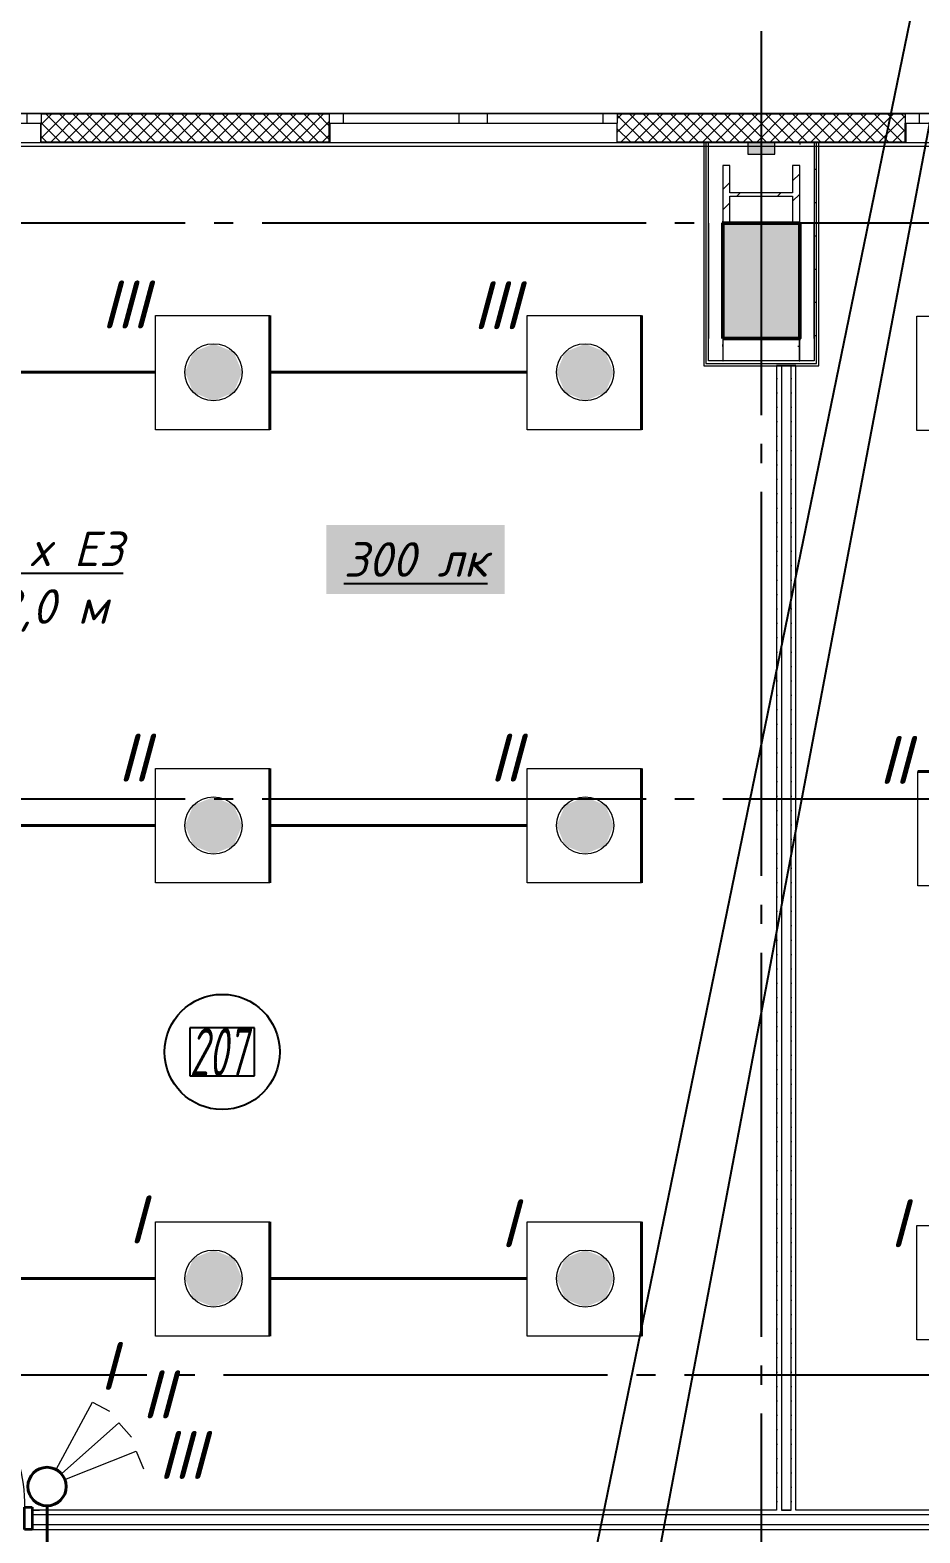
# Model space of a CAD drawing. Header units: millimetres. Extents: x 0 to 1286, y 0 to 420.
# Drawn here: x 420.1 to 466.5, y 301.4 to 379.6 of the extents above; entities that cross this region are included whole.
import ezdxf

# ---------------------------------------------------------------- set-up
doc = ezdxf.new("R2010")
doc.units = ezdxf.units.MM
doc.linetypes.add('ГОСТ 2.303 5', pattern=[24, 20, -1.5, 1, -1.5])
doc.linetypes.add('СПКБ-0000-000-АР#002$0$Achse', pattern=[2300, 0, -800, 1500, 0])
for name, color, linetype in [('Viewport1ForCustomObjects_0', 7, 'Continuous'), ('Viewport2ForCustomObjects_0', 7, 'Continuous'), ('Номер помещения', 7, 'Continuous'), ('СПКБ-0000-000-АР#002$0$Двери ArchiCAD', 7, 'Continuous'), ('СПКБ-0000-000-АР#002$0$Колонны новые', 7, 'Continuous'), ('СПКБ-0000-000-АР#002$0$Колонны существующие', 7, 'Continuous'), ('СПКБ-0000-000-АР#002$0$Окна ArchiCAD', 7, 'Continuous'), ('СПКБ-0000-000-АР#002$0$Перекрытие новые', 7, 'Continuous'), ('СПКБ-0000-000-АР#002$0$Стены', 7, 'Continuous'), ('СПКБ-0000-000-АР#002$0$Фахверк', 7, 'Continuous'), ('Строительные оси', 7, 'Continuous'), ('ЭО_АВАРИЙНОЕ ОСВЕЩЕНИЕ', 7, 'Continuous'), ('ЭО_РАБОЧЕЕ ОСВЕЩЕНИЕ', 7, 'Continuous')]:
    doc.layers.add(name, color=color, linetype=linetype)
for name, color, linetype, lineweight, true_color in [('СПКБ-0000-000-АР#002$0$Двери ArchiCAD_Ном._пера__161', 7, 'Continuous', 13, 0xe11606), ('СПКБ-0000-000-АР#002$0$Двери ArchiCAD_Ном._пера__23', 7, 'Continuous', 35, 0xff6600), ('СПКБ-0000-000-АР#002$0$Двери ArchiCAD_Ном._пера__3', 7, 'Continuous', 18, 0xff6600), ('СПКБ-0000-000-АР#002$0$Колонны новые_Ном._пера__108', 7, 'Continuous', 13, 0xfd8379), ('СПКБ-0000-000-АР#002$0$Колонны существующие_Ном._пера__102', 7, 'Continuous', 13, 0xcccccc), ('СПКБ-0000-000-АР#002$0$Окна ArchiCAD_Ном._пера__68', 7, 'Continuous', 20, 0xfd4435), ('СПКБ-0000-000-АР#002$0$Перекрытие новые_Ном._пера__161', 7, 'Continuous', 13, 0xe11606), ('СПКБ-0000-000-АР#002$0$Стены_Ном._пера__161', 7, 'Continuous', 13, 0xe11606), ('СПКБ-0000-000-АР#002$0$Стены_Ном._пера__68', 7, 'Continuous', 20, 0xfd4435), ('СПКБ-0000-000-АР#002$0$Фахверк_Ном._пера__102', 7, 'Continuous', 13, 0xcccccc)]:
    doc.layers.add(name, color=color, linetype=linetype, lineweight=lineweight, true_color=true_color)
for name, color, linetype, lineweight in [('СПКБ-0000-000-АР#002$0$Колонны новые_Ном._пера__20', 1, 'Continuous', 20), ('СПКБ-0000-000-АР#002$0$Колонны существующие_Ном._пера__141', 7, 'Continuous', 50), ('СПКБ-0000-000-АР#002$0$Окна ArchiCAD_Ном._пера__6', 5, 'Continuous', 9), ('СПКБ-0000-000-АР#002$0$Стены_Ном._пера__1', 7, 'Continuous', 13), ('СПКБ-0000-000-АР#002$0$Стены_Ном._пера__20', 1, 'Continuous', 20), ('СПКБ-0000-000-АР#002$0$Фахверк_Ном._пера__1', 7, 'Continuous', 13)]:
    doc.layers.add(name, color=color, linetype=linetype, lineweight=lineweight)
doc.styles.add('1.8', font='isocpeui.ttf', dxfattribs={"height": 1.8})
doc.styles.add('2.5', font='isocpeui.ttf')
doc.styles.add('CustomTextStyle14', font='isocpeui.ttf', dxfattribs={"width": 0.581008, "height": 2.5})
pattern_1 = [(45, (0, 0), (-35.35534, 35.35534), []), (135, (0, 0), (35.35534, 35.35534), [])]
pattern_2 = [(0, (0, 0), (0, 75), [0, -75])]
pattern_3 = [(0, (0, 0), (0, 173.2051), [0, -100]), (0, (50, 86.6), (0, 173.2051), [0, -100])]
pattern_4 = [(45, (0, 0), (-159.099, 159.099), []), (45, (-53.03, 53.03), (-159.099, 159.099), [])]

# ---------------------------------------------------------------- blocks, each defined once
blk = doc.blocks.new('*E728')
at = {"layer": 'Номер помещения', "color": 7, "linetype": 'Continuous', "true_color": 0xffffff}
for p, q in [((94.044, 206.943), (90.669, 206.943)), ((90.669, 206.943), (90.669, 204.443)), ((94.044, 204.443), (94.044, 206.943)), ((90.669, 204.443), (94.044, 204.443)), ((90.669, 204.443), (90.669, 204.443))]:
    blk.add_line(p, q, dxfattribs=at)
at = {"layer": 'Номер помещения', "color": 6, "linetype": 'Continuous'}
blk.add_circle((92.357, 205.693), 3, dxfattribs=at)
at = {"layer": 'Строительные оси', "color": 3, "linetype": 'ГОСТ 2.303 5', "lineweight": 25}
for p, q in [((120.431, 258.857), (120.431, -45.143)), ((186.431, 248.857), (-283.756, 248.857)), ((186.431, 218.857), (-283.756, 218.857)), ((280.431, 188.857), (-283.569, 188.857))]:
    blk.add_line(p, q, dxfattribs=at)
at = {"layer": 'ЭО_РАБОЧЕЕ ОСВЕЩЕНИЕ', "color": 7, "lineweight": 0}
for p, q in [((88.881, 238.099), (88.881, 244.049)), ((88.881, 244.049), (94.831, 244.049)), ((108.238, 238.099), (108.238, 244.049)), ((108.238, 244.049), (114.188, 244.049)), ((128.527, 238.059), (128.527, 244.009)), ((128.527, 244.009), (134.477, 244.009)), ((94.831, 238.099), (88.881, 238.099)), ((114.188, 238.099), (108.238, 238.099)), ((134.477, 238.059), (128.527, 238.059)), ((88.881, 214.498), (88.881, 220.448)), ((88.881, 220.448), (94.831, 220.448)), ((108.238, 214.498), (108.238, 220.448)), ((108.238, 220.448), (114.188, 220.448)), ((128.594, 214.345), (128.594, 220.295)), ((94.831, 214.498), (88.881, 214.498)), ((114.188, 214.498), (108.238, 214.498)), ((134.544, 214.345), (128.594, 214.345)), ((88.881, 190.897), (88.881, 196.847)), ((88.881, 196.847), (94.831, 196.847)), ((108.238, 190.897), (108.238, 196.847)), ((108.238, 196.847), (114.188, 196.847)), ((128.527, 190.697), (128.527, 196.647)), ((128.527, 196.647), (134.477, 196.647)), ((94.831, 190.897), (88.881, 190.897)), ((114.188, 190.897), (108.238, 190.897)), ((134.477, 190.697), (128.527, 190.697)), ((83.709, 183.939), (85.609, 187.459)), ((85.609, 187.459), (86.489, 186.984)), ((83.982, 183.723), (86.971, 186.381)), ((86.971, 186.381), (87.635, 185.634)), ((84.164, 183.428), (87.882, 184.903)), ((87.882, 184.903), (88.251, 183.973))]:
    blk.add_line(p, q, dxfattribs=at)
at = {"layer": 'ЭО_РАБОЧЕЕ ОСВЕЩЕНИЕ', "color": 5, "lineweight": 40}
for p, q in [((94.831, 244.049), (94.831, 238.099)), ((114.188, 244.049), (114.188, 238.099)), ((75.474, 241.091), (88.881, 241.091)), ((94.831, 241.091), (108.238, 241.091)), ((94.831, 220.448), (94.831, 214.498)), ((114.188, 220.448), (114.188, 214.498)), ((128.594, 220.295), (134.544, 220.295)), ((75.542, 217.49), (88.881, 217.49)), ((108.238, 217.49), (94.831, 217.49)), ((94.831, 196.847), (94.831, 190.897)), ((114.188, 196.847), (114.188, 190.897)), ((75.474, 193.889), (88.881, 193.889)), ((94.831, 193.889), (108.238, 193.889)), ((83.242, 180.101), (83.237, 182.059))]:
    blk.add_line(p, q, dxfattribs=at)
at = {"layer": 'ЭО_РАБОЧЕЕ ОСВЕЩЕНИЕ', "color": 7, "lineweight": 0}
for centre in [(91.906, 241.091), (111.263, 241.091), (91.906, 217.49), (111.263, 217.49), (91.906, 193.889), (111.263, 193.889)]:
    blk.add_circle(centre, 1.488, dxfattribs=at)
at = {"layer": 'ЭО_РАБОЧЕЕ ОСВЕЩЕНИЕ', "color": 5, "lineweight": 40}
blk.add_circle((83.234, 183.059), 1, dxfattribs=at)
at = {"layer": 'ЭО_РАБОЧЕЕ ОСВЕЩЕНИЕ', "color": 5, "lineweight": 0}
for points in [[(90.854, 242.143), (90.419, 241.091), (93.394, 241.091)], [(91.906, 242.578), (90.854, 242.143), (92.958, 242.143)], [(90.854, 242.143), (92.958, 242.143), (93.394, 241.091)], [(110.211, 242.143), (109.775, 241.091), (112.75, 241.091)], [(111.263, 242.578), (110.211, 242.143), (112.315, 242.143)], [(110.211, 242.143), (112.315, 242.143), (112.75, 241.091)], [(90.419, 241.091), (90.854, 240.039), (92.958, 240.039)], [(90.419, 241.091), (93.394, 241.091), (92.958, 240.039)], [(109.775, 241.091), (110.211, 240.039), (112.315, 240.039)], [(109.775, 241.091), (112.75, 241.091), (112.315, 240.039)], [(90.854, 240.039), (92.958, 240.039), (91.906, 239.603)], [(110.211, 240.039), (112.315, 240.039), (111.263, 239.603)], [(90.854, 218.542), (90.419, 217.49), (93.394, 217.49)], [(91.906, 218.978), (90.854, 218.542), (92.958, 218.542)], [(90.854, 218.542), (92.958, 218.542), (93.394, 217.49)], [(110.211, 218.542), (109.775, 217.49), (112.75, 217.49)], [(111.263, 218.978), (110.211, 218.542), (112.315, 218.542)], [(110.211, 218.542), (112.315, 218.542), (112.75, 217.49)], [(90.419, 217.49), (90.854, 216.438), (92.958, 216.438)], [(90.419, 217.49), (93.394, 217.49), (92.958, 216.438)], [(109.775, 217.49), (110.211, 216.438), (112.315, 216.438)], [(109.775, 217.49), (112.75, 217.49), (112.315, 216.438)], [(90.854, 216.438), (92.958, 216.438), (91.906, 216.003)], [(110.211, 216.438), (112.315, 216.438), (111.263, 216.003)], [(90.854, 194.941), (90.419, 193.889), (93.394, 193.889)], [(91.906, 195.377), (90.854, 194.941), (92.958, 194.941)], [(90.854, 194.941), (92.958, 194.941), (93.394, 193.889)], [(110.211, 194.941), (109.775, 193.889), (112.75, 193.889)], [(111.263, 195.377), (110.211, 194.941), (112.315, 194.941)], [(110.211, 194.941), (112.315, 194.941), (112.75, 193.889)], [(90.419, 193.889), (90.854, 192.837), (92.958, 192.837)], [(90.419, 193.889), (93.394, 193.889), (92.958, 192.837)], [(109.775, 193.889), (110.211, 192.837), (112.315, 192.837)], [(109.775, 193.889), (112.75, 193.889), (112.315, 192.837)], [(90.854, 192.837), (92.958, 192.837), (91.906, 192.402)], [(110.211, 192.837), (112.315, 192.837), (111.263, 192.402)]]:
    blk.add_solid(points, dxfattribs=at)
at = {"layer": 'Номер помещения', "linetype": 'Continuous', "style": 'CustomTextStyle14', "width": 0.581008}
blk.add_text('207', height=2.5, dxfattribs=at).set_placement((90.669, 204.443))
blk = doc.blocks.new('СПКБ-0000-000-АР#002$0$Перекрытие_1', base_point=(-24406.7, -2530.4))
at = {"layer": 'СПКБ-0000-000-АР#002$0$Перекрытие новые_Ном._пера__161', "color": 12, "linetype": 'Continuous', "lineweight": 13, "true_color": 0xe11606, "flags": 128}
blk.add_lwpolyline([(-17956.9, 25286.1), (17852.7, 25286.1)], dxfattribs=at)
blk = doc.blocks.new('СПКБ-0000-000-АР#002$0$Двустворчатое Окно 19')
at = {"layer": 'СПКБ-0000-000-АР#002$0$Окна ArchiCAD_Ном._пера__6', "color": 5, "linetype": 'Continuous', "lineweight": 9}
for p, q in [((-747, 100), (747, 100)), ((-750, 0), (-675, 0)), ((-675, 0), (-675, -50)), ((-675, 0), (-75, 0)), ((-75, -50), (-75, 0)), ((-75, 0), (0, 0)), ((0, 0), (75, 0)), ((75, 0), (75, -50)), ((75, 0), (675, 0)), ((675, -50), (675, 0)), ((675, 0), (750, 0)), ((-750, -50), (750, -50)), ((-675, -50), (-750, -50)), ((-75, -50), (-675, -50)), ((0, -50), (-75, -50)), ((75, -50), (0, -50)), ((675, -50), (75, -50)), ((750, -50), (675, -50))]:
    blk.add_line(p, q, dxfattribs=at)
at = {"layer": 'СПКБ-0000-000-АР#002$0$Окна ArchiCAD_Ном._пера__68', "color": 20, "linetype": 'Continuous', "lineweight": 20, "true_color": 0xfd4435}
for p, q in [((-750, -47), (-750, 0)), ((750, -47), (750, 0)), ((-750, -50), (-750, -47)), ((750, -50), (750, -47))]:
    blk.add_line(p, q, dxfattribs=at)
blk = doc.blocks.new('СПКБ-0000-000-АР#002$0$Стена_1', base_point=(17892.7, 25306.1))
at = {"layer": 'СПКБ-0000-000-АР#002$0$Стены_Ном._пера__68', "linetype": 'Continuous', "lineweight": 20, "true_color": 0xfd4435}
for points in [[(9793.1, 25456.1), (8293.1, 25456.1), (8293.1, 25453.1), (9793.1, 25453.1)], [(12793.1, 25456.1), (11293.1, 25456.1), (11293.1, 25453.1), (12793.1, 25453.1)], [(8290.1, 25306.1), (8293.1, 25306.1), (8293.1, 25309.1), (8293.1, 25406.1), (8290.1, 25406.1)], [(9793.1, 25306.1), (9796.1, 25306.1), (9796.1, 25406.1), (9793.1, 25406.1), (9793.1, 25309.1)], [(11290.1, 25306.1), (11293.1, 25306.1), (11293.1, 25309.1), (11293.1, 25406.1), (11290.1, 25406.1)], [(12793.1, 25306.1), (12796.1, 25306.1), (12796.1, 25406.1), (12793.1, 25406.1), (12793.1, 25309.1)], [(8293.1, 25309.1), (8293.1, 25306.1), (9793.1, 25306.1), (9793.1, 25309.1)], [(12793.1, 25309.1), (11293.1, 25309.1), (11293.1, 25306.1), (12793.1, 25306.1)]]:
    blk.add_hatch(color=20, dxfattribs=at).paths.add_polyline_path(points)
h = blk.add_hatch(dxfattribs=at)
h.set_pattern_fill('СЕТКА_5X5_ДИАГОНАЛЬНАЯ', color=20, style=0, pattern_type=2)
h.set_pattern_definition(pattern_1)
h.paths.add_polyline_path([(8293.1, 25309.1), (9793.1, 25309.1), (9793.1, 25406.1), (9793.1, 25453.1), (8293.1, 25453.1), (8293.1, 25406.1)])
h = blk.add_hatch(dxfattribs=at)
h.set_pattern_fill('СЕТКА_5X5_ДИАГОНАЛЬНАЯ', color=20, style=0, pattern_type=2)
h.set_pattern_definition(pattern_1)
h.paths.add_polyline_path([(11293.1, 25309.1), (12793.1, 25309.1), (12793.1, 25406.1), (12793.1, 25453.1), (11293.1, 25453.1), (11293.1, 25406.1)])
at = {"layer": 'СПКБ-0000-000-АР#002$0$Стены_Ном._пера__68', "color": 20, "linetype": 'Continuous', "lineweight": 20, "true_color": 0xfd4435}
for p, q in [((8293.1, 25456.1), (8293.1, 25453.1)), ((9793.1, 25453.1), (8293.1, 25453.1)), ((8293.1, 25453.1), (8293.1, 25406.1)), ((9793.1, 25456.1), (9793.1, 25453.1)), ((9793.1, 25453.1), (9793.1, 25406.1)), ((11293.1, 25456.1), (11293.1, 25453.1)), ((12793.1, 25453.1), (11293.1, 25453.1)), ((11293.1, 25453.1), (11293.1, 25406.1)), ((12793.1, 25456.1), (12793.1, 25453.1)), ((12793.1, 25453.1), (12793.1, 25406.1)), ((8290.1, 25406.1), (8290.1, 25306.1)), ((8293.1, 25406.1), (8290.1, 25406.1)), ((8293.1, 25309.1), (8293.1, 25406.1)), ((9793.1, 25406.1), (9796.1, 25406.1)), ((9793.1, 25309.1), (9793.1, 25406.1)), ((9796.1, 25406.1), (9796.1, 25306.1)), ((11290.1, 25406.1), (11290.1, 25306.1)), ((11293.1, 25406.1), (11290.1, 25406.1)), ((11293.1, 25309.1), (11293.1, 25406.1)), ((12793.1, 25406.1), (12796.1, 25406.1)), ((12793.1, 25309.1), (12793.1, 25406.1)), ((12796.1, 25406.1), (12796.1, 25306.1)), ((8293.1, 25306.1), (8290.1, 25306.1)), ((8293.1, 25309.1), (9793.1, 25309.1)), ((9793.1, 25306.1), (9796.1, 25306.1)), ((11293.1, 25306.1), (11290.1, 25306.1)), ((11293.1, 25309.1), (12793.1, 25309.1)), ((12793.1, 25306.1), (12796.1, 25306.1))]:
    blk.add_line(p, q, dxfattribs=at)
at = {"layer": 'СПКБ-0000-000-АР#002$0$Стены_Ном._пера__68', "color": 20, "linetype": 'Continuous', "lineweight": 20, "true_color": 0xfd4435, "flags": 128}
for points in [[(9793.1, 25456.1), (8293.1, 25456.1)], [(12793.1, 25456.1), (11293.1, 25456.1)], [(8293.1, 25306.1), (9793.1, 25306.1)], [(11293.1, 25306.1), (12793.1, 25306.1)]]:
    blk.add_lwpolyline(points, dxfattribs=at)
at = {"layer": 'СПКБ-0000-000-АР#002$0$Окна ArchiCAD', "color": 5, "linetype": 'Continuous', "lineweight": 9, "xscale": -1, "zscale": 1000, "rotation": 180}
for p in [(7543.1, 25406.1), (10543.1, 25406.1), (13543.1, 25406.1)]:
    blk.add_blockref('СПКБ-0000-000-АР#002$0$Двустворчатое Окно 19', p, dxfattribs=at)
blk = doc.blocks.new('СПКБ-0000-000-АР#002$0$Однопольная Дверь 19_5')
at = {"layer": 'СПКБ-0000-000-АР#002$0$Двери ArchiCAD_Ном._пера__161', "color": 12, "linetype": 'Continuous', "lineweight": 13, "true_color": 0xe11606}
for p, q in [((-500, -15), (-537, -15)), ((-500, -40), (-500, -15)), ((-500, -90), (-500, -40)), ((500, -40), (500, -15)), ((500, -15), (537, -15)), ((500, -90), (500, -40)), ((-500, -115), (-537, -115)), ((-500, -115), (-500, -90)), ((500, -115), (500, -90)), ((500, -115), (537, -115))]:
    blk.add_line(p, q, dxfattribs=at)
at = {"layer": 'СПКБ-0000-000-АР#002$0$Двери ArchiCAD_Ном._пера__23', "color": 30, "linetype": 'Continuous', "lineweight": 35, "true_color": 0xff6600}
for p, q in [((-460, 0), (-500, 0)), ((-500, 0), (-500, -115)), ((-460, -115), (-460, 0)), ((500, 0), (460, 0)), ((460, 0), (460, -115)), ((500, -115), (500, 0)), ((-500, -115), (-460, -115)), ((460, -115), (500, -115))]:
    blk.add_line(p, q, dxfattribs=at)
at = {"layer": 'СПКБ-0000-000-АР#002$0$Двери ArchiCAD_Ном._пера__3', "color": 30, "linetype": 'Continuous', "lineweight": 18, "true_color": 0xff6600}
blk.add_line((460, 0), (-336.7, 460), dxfattribs=at)
blk.add_arc((460, 0), 920, 150, 180, dxfattribs=at)
blk = doc.blocks.new('СПКБ-0000-000-АР#002$0$Стена_47', base_point=(-13768.7, 18082.9))
at = {"layer": 'СПКБ-0000-000-АР#002$0$Стены_Ном._пера__161', "linetype": 'Continuous', "lineweight": 13, "true_color": 0xe11606}
h = blk.add_hatch(dxfattribs=at)
h.set_pattern_fill('ГИПС', color=12, style=0, pattern_type=2)
h.set_pattern_definition(pattern_2)
h.paths.add_polyline_path([(15546, 18182.9), (8246.3, 18182.9), (8246.3, 18157.9), (15546, 18157.9)])
h = blk.add_hatch(dxfattribs=at)
h.set_pattern_fill('ГИПС', color=12, style=0, pattern_type=2)
h.set_pattern_definition(pattern_2)
h.paths.add_polyline_path([(8246.3, 18082.9), (15546, 18082.9), (15546, 18107.9), (8246.3, 18107.9)])
at = {"layer": 'СПКБ-0000-000-АР#002$0$Стены_Ном._пера__161', "color": 12, "linetype": 'Continuous', "lineweight": 13, "true_color": 0xe11606}
for p, q in [((8246.3, 18182.9), (8283.3, 18182.9)), ((8246.3, 18157.9), (8246.3, 18182.9)), ((15546, 18157.9), (8246.3, 18157.9)), ((8246.3, 18107.9), (8246.3, 18157.9)), ((8246.3, 18107.9), (15546, 18107.9)), ((8246.3, 18082.9), (8246.3, 18107.9)), ((8246.3, 18082.9), (8283.3, 18082.9))]:
    blk.add_line(p, q, dxfattribs=at)
at = {"layer": 'СПКБ-0000-000-АР#002$0$Стены_Ном._пера__161', "color": 12, "linetype": 'Continuous', "lineweight": 13, "true_color": 0xe11606, "flags": 128}
for points in [[(12123.1, 18182.9), (8246.3, 18182.9)], [(12198.1, 18182.9), (12148.1, 18182.9)], [(15546, 18182.9), (12223.1, 18182.9)], [(8246.3, 18082.9), (15546, 18082.9)]]:
    blk.add_lwpolyline(points, dxfattribs=at)
at = {"layer": 'СПКБ-0000-000-АР#002$0$Двери ArchiCAD', "color": 21, "linetype": 'Continuous', "lineweight": 18, "true_color": 0xff9955, "xscale": -1, "zscale": 1000}
blk.add_blockref('СПКБ-0000-000-АР#002$0$Однопольная Дверь 19_5', (7746.3, 18197.9), dxfattribs=at)
blk = doc.blocks.new('СПКБ-0000-000-АР#002$0$Стена_77', base_point=(12123.1, 18082.9))
at = {"layer": 'СПКБ-0000-000-АР#002$0$Стены_Ном._пера__161', "linetype": 'Continuous', "lineweight": 13, "true_color": 0xe11606}
h = blk.add_hatch(dxfattribs=at)
h.set_pattern_fill('ГИПС', color=12, style=0, pattern_type=2)
h.set_pattern_definition(pattern_2)
h.paths.add_polyline_path([(12123.1, 24144.5), (12123.1, 18182.9), (12148.1, 18182.9), (12148.1, 24144.5)])
h = blk.add_hatch(dxfattribs=at)
h.set_pattern_fill('ГИПС', color=12, style=0, pattern_type=2)
h.set_pattern_definition(pattern_2)
h.paths.add_polyline_path([(12223.1, 18182.9), (12223.1, 24144.5), (12198.1, 24144.5), (12198.1, 18182.9)])
at = {"layer": 'СПКБ-0000-000-АР#002$0$Стены_Ном._пера__161', "color": 12, "linetype": 'Continuous', "lineweight": 13, "true_color": 0xe11606}
for p, q in [((12148.1, 24144.5), (12148.1, 18182.9)), ((12198.1, 18182.9), (12198.1, 24144.5))]:
    blk.add_line(p, q, dxfattribs=at)
at = {"layer": 'СПКБ-0000-000-АР#002$0$Стены_Ном._пера__161', "color": 12, "linetype": 'Continuous', "lineweight": 13, "true_color": 0xe11606, "flags": 128}
for points in [[(12223.1, 24144.5), (12123.1, 24144.5)], [(12123.1, 24144.5), (12123.1, 18182.9)], [(12223.1, 18182.9), (12223.1, 24144.5)], [(12148.1, 18182.9), (12198.1, 18182.9)]]:
    blk.add_lwpolyline(points, dxfattribs=at)
blk = doc.blocks.new('СПКБ-0000-000-АР#002$0$Стена_114', base_point=(11843.1, 24243.5))
at = {"layer": 'СПКБ-0000-000-АР#002$0$Стены_Ном._пера__20', "linetype": 'Continuous', "lineweight": 20}
h = blk.add_hatch(dxfattribs=at)
h.set_pattern_fill('ШТУКАТУРКА', color=1, style=0, pattern_type=2)
h.set_pattern_definition(pattern_3)
h.paths.add_polyline_path([(11743.1, 24143.5), (12343.1, 24143.5), (12331.1, 24155.5), (11755.1, 24155.5)])
h = blk.add_hatch(dxfattribs=at)
h.set_pattern_fill('ШТУКАТУРКА', color=1, style=0, pattern_type=2)
h.set_pattern_definition(pattern_3)
h.paths.add_polyline_path([(12318.1, 24168.5), (11768.1, 24168.5), (11755.1, 24155.5), (12331.1, 24155.5)])
at = {"layer": 'СПКБ-0000-000-АР#002$0$Стены_Ном._пера__1', "color": 7, "linetype": 'СПКБ-0000-000-АР#002$0$Achse', "lineweight": 13, "flags": 128}
blk.add_lwpolyline([(12243.1, 24243.5), (11843.1, 24243.5)], dxfattribs=at)
at = {"layer": 'СПКБ-0000-000-АР#002$0$Стены_Ном._пера__20', "color": 1, "linetype": 'Continuous', "lineweight": 20, "flags": 128}
blk.add_lwpolyline([(11743.1, 24143.5), (12343.1, 24143.5)], dxfattribs=at)
at = {"layer": 'СПКБ-0000-000-АР#002$0$Стены_Ном._пера__68', "color": 20, "linetype": 'Continuous', "lineweight": 20, "true_color": 0xfd4435}
for p, q in [((11755.1, 24155.5), (12331.1, 24155.5)), ((12318.1, 24168.5), (11768.1, 24168.5))]:
    blk.add_line(p, q, dxfattribs=at)
blk = doc.blocks.new('СПКБ-0000-000-АР#002$0$Стена_115', base_point=(12243.1, 24243.5))
at = {"layer": 'СПКБ-0000-000-АР#002$0$Стены_Ном._пера__20', "linetype": 'Continuous', "lineweight": 20}
h = blk.add_hatch(dxfattribs=at)
h.set_pattern_fill('ШТУКАТУРКА', color=1, style=0, pattern_type=2)
h.set_pattern_definition(pattern_3)
h.paths.add_polyline_path([(12318.1, 25306.1), (12318.1, 24885.7), (12331.1, 24885.7), (12331.1, 25306.1)])
h = blk.add_hatch(dxfattribs=at)
h.set_pattern_fill('ШТУКАТУРКА', color=1, style=0, pattern_type=2)
h.set_pattern_definition(pattern_3)
h.paths.add_polyline_path([(12343.1, 24885.7), (12343.1, 25306.1), (12331.1, 25306.1), (12331.1, 24885.7)])
h = blk.add_hatch(dxfattribs=at)
h.set_pattern_fill('ШТУКАТУРКА', color=1, style=0, pattern_type=2)
h.set_pattern_definition(pattern_3)
h.paths.add_polyline_path([(12331.1, 24285.7), (12331.1, 24885.7), (12318.1, 24885.7), (12318.1, 24285.7)])
h = blk.add_hatch(dxfattribs=at)
h.set_pattern_fill('ШТУКАТУРКА', color=1, style=0, pattern_type=2)
h.set_pattern_definition(pattern_3)
h.paths.add_polyline_path([(12343.1, 24285.7), (12343.1, 24885.7), (12331.1, 24885.7), (12331.1, 24285.7)])
h = blk.add_hatch(dxfattribs=at)
h.set_pattern_fill('ШТУКАТУРКА', color=1, style=0, pattern_type=2)
h.set_pattern_definition(pattern_3)
h.paths.add_polyline_path([(12318.1, 24285.7), (12318.1, 24168.5), (12331.1, 24155.5), (12331.1, 24285.7)])
h = blk.add_hatch(dxfattribs=at)
h.set_pattern_fill('ШТУКАТУРКА', color=1, style=0, pattern_type=2)
h.set_pattern_definition(pattern_3)
h.paths.add_polyline_path([(12343.1, 24143.5), (12343.1, 24285.7), (12331.1, 24285.7), (12331.1, 24155.5)])
at = {"layer": 'СПКБ-0000-000-АР#002$0$Стены_Ном._пера__1', "color": 7, "linetype": 'Continuous', "lineweight": 13, "flags": 128}
blk.add_lwpolyline([(12243.1, 25306.1), (12318.1, 25306.1)], dxfattribs=at)
at = {"layer": 'СПКБ-0000-000-АР#002$0$Стены_Ном._пера__1', "color": 7, "linetype": 'СПКБ-0000-000-АР#002$0$Achse', "lineweight": 13, "flags": 128}
for points in [[(12243.1, 25306.1), (12243.1, 24885.7)], [(12243.1, 24285.7), (12243.1, 24243.5)]]:
    blk.add_lwpolyline(points, dxfattribs=at)
at = {"layer": 'СПКБ-0000-000-АР#002$0$Стены_Ном._пера__20', "color": 1, "linetype": 'Continuous', "lineweight": 20, "flags": 128}
for points in [[(12318.1, 25306.1), (12331.1, 25306.1)], [(12331.1, 25306.1), (12343.1, 25306.1)], [(12343.1, 24143.5), (12343.1, 25306.1)]]:
    blk.add_lwpolyline(points, dxfattribs=at)
at = {"layer": 'СПКБ-0000-000-АР#002$0$Стены_Ном._пера__68', "color": 20, "linetype": 'Continuous', "lineweight": 20, "true_color": 0xfd4435}
for p, q in [((12318.1, 25306.1), (12318.1, 24885.7)), ((12331.1, 24885.7), (12331.1, 25306.1)), ((12318.1, 24285.7), (12318.1, 24885.7)), ((12318.1, 24885.7), (12318.1, 24285.7)), ((12331.1, 24285.7), (12331.1, 24885.7)), ((12318.1, 24285.7), (12318.1, 24168.5)), ((12331.1, 24155.5), (12331.1, 24285.7))]:
    blk.add_line(p, q, dxfattribs=at)
blk = doc.blocks.new('СПКБ-0000-000-АР#002$0$Стена_116', base_point=(11843.1, 24243.5))
at = {"layer": 'СПКБ-0000-000-АР#002$0$Стены_Ном._пера__20', "linetype": 'Continuous', "lineweight": 20}
h = blk.add_hatch(dxfattribs=at)
h.set_pattern_fill('ШТУКАТУРКА', color=1, style=0, pattern_type=2)
h.set_pattern_definition(pattern_3)
h.paths.add_polyline_path([(11743.1, 25306.1), (11743.1, 24885.7), (11755.1, 24885.7), (11755.1, 25306.1)])
h = blk.add_hatch(dxfattribs=at)
h.set_pattern_fill('ШТУКАТУРКА', color=1, style=0, pattern_type=2)
h.set_pattern_definition(pattern_3)
h.paths.add_polyline_path([(11768.1, 24885.7), (11768.1, 25306.1), (11755.1, 25306.1), (11755.1, 24885.7)])
h = blk.add_hatch(dxfattribs=at)
h.set_pattern_fill('ШТУКАТУРКА', color=1, style=0, pattern_type=2)
h.set_pattern_definition(pattern_3)
h.paths.add_polyline_path([(11743.1, 24885.7), (11743.1, 24285.7), (11755.1, 24285.7), (11755.1, 24885.7)])
h = blk.add_hatch(dxfattribs=at)
h.set_pattern_fill('ШТУКАТУРКА', color=1, style=0, pattern_type=2)
h.set_pattern_definition(pattern_3)
h.paths.add_polyline_path([(11755.1, 24885.7), (11755.1, 24285.7), (11768.1, 24285.7), (11768.1, 24885.7)])
h = blk.add_hatch(dxfattribs=at)
h.set_pattern_fill('ШТУКАТУРКА', color=1, style=0, pattern_type=2)
h.set_pattern_definition(pattern_3)
h.paths.add_polyline_path([(11743.1, 24285.7), (11743.1, 24143.5), (11755.1, 24155.5), (11755.1, 24285.7)])
h = blk.add_hatch(dxfattribs=at)
h.set_pattern_fill('ШТУКАТУРКА', color=1, style=0, pattern_type=2)
h.set_pattern_definition(pattern_3)
h.paths.add_polyline_path([(11768.1, 24168.5), (11768.1, 24285.7), (11755.1, 24285.7), (11755.1, 24155.5)])
at = {"layer": 'СПКБ-0000-000-АР#002$0$Стены_Ном._пера__1', "color": 7, "linetype": 'Continuous', "lineweight": 13, "flags": 128}
blk.add_lwpolyline([(11843.1, 25306.1), (11768.1, 25306.1)], dxfattribs=at)
at = {"layer": 'СПКБ-0000-000-АР#002$0$Стены_Ном._пера__1', "color": 7, "linetype": 'СПКБ-0000-000-АР#002$0$Achse', "lineweight": 13, "flags": 128}
for points in [[(11843.1, 24885.7), (11843.1, 25306.1)], [(11843.1, 24243.5), (11843.1, 24285.7)]]:
    blk.add_lwpolyline(points, dxfattribs=at)
at = {"layer": 'СПКБ-0000-000-АР#002$0$Стены_Ном._пера__20', "color": 1, "linetype": 'Continuous', "lineweight": 20, "flags": 128}
for points in [[(11755.1, 25306.1), (11743.1, 25306.1)], [(11743.1, 25306.1), (11743.1, 24143.5)], [(11768.1, 25306.1), (11755.1, 25306.1)]]:
    blk.add_lwpolyline(points, dxfattribs=at)
at = {"layer": 'СПКБ-0000-000-АР#002$0$Стены_Ном._пера__68', "color": 20, "linetype": 'Continuous', "lineweight": 20, "true_color": 0xfd4435}
for p, q in [((11755.1, 25306.1), (11755.1, 24885.7)), ((11768.1, 24885.7), (11768.1, 25306.1)), ((11755.1, 24885.7), (11755.1, 24285.7)), ((11768.1, 24885.7), (11768.1, 24285.7)), ((11768.1, 24285.7), (11768.1, 24885.7)), ((11755.1, 24285.7), (11755.1, 24155.5)), ((11768.1, 24168.5), (11768.1, 24285.7))]:
    blk.add_line(p, q, dxfattribs=at)
blk = doc.blocks.new('СПКБ-0000-000-АР#002$0$Колонна_19', base_point=(12043.1, 24585.7))
at = {"layer": 'СПКБ-0000-000-АР#002$0$Колонны существующие_Ном._пера__102', "linetype": 'Continuous', "lineweight": 13, "true_color": 0xcccccc}
blk.add_hatch(color=254, dxfattribs=at).paths.add_polyline_path([(11843.1, 24285.7), (12243.1, 24285.7), (12243.1, 24885.7), (11843.1, 24885.7)])
at = {"layer": 'СПКБ-0000-000-АР#002$0$Колонны существующие_Ном._пера__141', "color": 7, "linetype": 'Continuous', "lineweight": 50, "flags": 128}
blk.add_lwpolyline([(11843.1, 24285.7), (12243.1, 24285.7), (12243.1, 24885.7), (11843.1, 24885.7)], close=True, dxfattribs=at)
blk = doc.blocks.new('СПКБ-0000-000-АР#002$0$Колонна_96', base_point=(12043.1, 25035.7))
at = {"layer": 'СПКБ-0000-000-АР#002$0$Колонны новые_Ном._пера__108', "linetype": 'Continuous', "lineweight": 13, "true_color": 0xfd8379}
h = blk.add_hatch(dxfattribs=at)
h.set_pattern_fill('СТАЛЬ', color=11, style=0, pattern_type=2)
h.set_pattern_definition(pattern_4)
h.paths.add_polyline_path([(12243.1, 25185.7), (12206.5, 25185.7), (12206.5, 25044.5), (11879.8, 25044.5), (11879.8, 25185.7), (11843.1, 25185.7), (11843.1, 24885.7), (11879.8, 24885.7), (11879.8, 25027), (12206.5, 25027), (12206.5, 24885.7), (12243.1, 24885.7)])
at = {"layer": 'СПКБ-0000-000-АР#002$0$Колонны новые_Ном._пера__20', "color": 1, "linetype": 'Continuous', "lineweight": 20}
for p, q in [((11879.8, 25185.7), (11843.1, 25185.7)), ((11843.1, 25185.7), (11843.1, 24885.7)), ((11879.8, 25044.5), (11879.8, 25185.7)), ((12243.1, 25185.7), (12206.5, 25185.7)), ((12206.5, 25185.7), (12206.5, 25044.5)), ((12243.1, 24885.7), (12243.1, 25185.7)), ((12206.5, 25044.5), (11879.8, 25044.5)), ((11879.8, 24885.7), (11879.8, 25027)), ((11879.8, 25027), (12206.5, 25027)), ((12206.5, 25027), (12206.5, 24885.7)), ((11843.1, 24885.7), (11879.8, 24885.7)), ((12206.5, 24885.7), (12243.1, 24885.7))]:
    blk.add_line(p, q, dxfattribs=at)
blk = doc.blocks.new('СПКБ-0000-000-АР#002$0$Колонна_97', base_point=(11843.1, 24228.2))
at = {"layer": 'СПКБ-0000-000-АР#002$0$Колонны новые_Ном._пера__108', "linetype": 'Continuous', "lineweight": 13, "true_color": 0xfd8379}
h = blk.add_hatch(dxfattribs=at)
h.set_pattern_fill('СТАЛЬ', color=11, style=0, pattern_type=2)
h.set_pattern_definition(pattern_4)
h.paths.add_polyline_path([(12243.1, 24169.4), (12243.1, 24282.4), (12243.1, 24284.4), (12241.1, 24284.4), (11845.1, 24284.4), (11843.1, 24284.4), (11843.1, 24282.4), (11843.1, 24169.4), (11845.1, 24169.4), (11845.1, 24282.4), (12241.1, 24282.4), (12241.1, 24169.4)])
at = {"layer": 'СПКБ-0000-000-АР#002$0$Колонны новые_Ном._пера__20', "color": 1, "linetype": 'Continuous', "lineweight": 20}
for p, q in [((11845.1, 24284.4), (11843.1, 24284.4)), ((11843.1, 24284.4), (11843.1, 24282.4)), ((11843.1, 24282.4), (11843.1, 24169.4)), ((12241.1, 24284.4), (11845.1, 24284.4)), ((11845.1, 24169.4), (11845.1, 24282.4)), ((11845.1, 24282.4), (12241.1, 24282.4)), ((12243.1, 24284.4), (12241.1, 24284.4)), ((12241.1, 24282.4), (12241.1, 24169.4)), ((12243.1, 24282.4), (12243.1, 24284.4)), ((12243.1, 24169.4), (12243.1, 24282.4)), ((11843.1, 24169.4), (11845.1, 24169.4)), ((12241.1, 24169.4), (12243.1, 24169.4))]:
    blk.add_line(p, q, dxfattribs=at)
blk = doc.blocks.new('СПКБ-0000-000-АР#002$0$Колонна_142', base_point=(12043.1, 25275.7))
at = {"layer": 'СПКБ-0000-000-АР#002$0$Фахверк_Ном._пера__102', "linetype": 'Continuous', "lineweight": 13, "true_color": 0xcccccc}
blk.add_hatch(color=254, dxfattribs=at).paths.add_polyline_path([(12113.1, 25305.7), (11973.1, 25305.7), (11973.1, 25245.7), (12113.1, 25245.7)])
at = {"layer": 'СПКБ-0000-000-АР#002$0$Фахверк_Ном._пера__1', "color": 7, "linetype": 'Continuous', "lineweight": 13, "flags": 128}
blk.add_lwpolyline([(12113.1, 25305.7), (11973.1, 25305.7), (11973.1, 25245.7), (12113.1, 25245.7)], close=True, dxfattribs=at)
blk = doc.blocks.new('*E727')
at = {"layer": 'СПКБ-0000-000-АР#002$0$Колонны новые', "color": 1, "lineweight": 20, "xscale": 0.01, "yscale": 0.01, "zscale": 0.01}
for name, p in [('СПКБ-0000-000-АР#002$0$Колонна_96', (396.75, 299.015)), ('СПКБ-0000-000-АР#002$0$Колонна_97', (394.75, 290.94))]:
    blk.add_blockref(name, p, dxfattribs=at)
at = {"layer": 'СПКБ-0000-000-АР#002$0$Колонны существующие', "color": 7, "lineweight": 50, "xscale": 0.01, "yscale": 0.01, "zscale": 0.01}
blk.add_blockref('СПКБ-0000-000-АР#002$0$Колонна_19', (396.75, 294.515), dxfattribs=at)
at = {"layer": 'СПКБ-0000-000-АР#002$0$Перекрытие новые', "color": 12, "linetype": 'Continuous', "lineweight": 13, "true_color": 0xe11606, "xscale": 0.01, "yscale": 0.01, "zscale": 0.01}
blk.add_blockref('СПКБ-0000-000-АР#002$0$Перекрытие_1', (32.251, 23.353), dxfattribs=at)
at = {"layer": 'СПКБ-0000-000-АР#002$0$Стены', "color": 20, "lineweight": 20, "true_color": 0xfd4435, "xscale": 0.01, "yscale": 0.01, "zscale": 0.01}
blk.add_blockref('СПКБ-0000-000-АР#002$0$Стена_1', (455.245, 301.719), dxfattribs=at)
at = {"layer": 'СПКБ-0000-000-АР#002$0$Стены', "color": 12, "lineweight": 50, "true_color": 0xdf0000, "xscale": 0.01, "yscale": 0.01, "zscale": 0.01}
for name, p in [('СПКБ-0000-000-АР#002$0$Стена_116', (394.75, 291.092)), ('СПКБ-0000-000-АР#002$0$Стена_115', (398.75, 291.092)), ('СПКБ-0000-000-АР#002$0$Стена_114', (394.75, 291.092))]:
    blk.add_blockref(name, p, dxfattribs=at)
at = {"layer": 'СПКБ-0000-000-АР#002$0$Стены', "color": 12, "lineweight": 13, "true_color": 0xe11606, "xscale": 0.01, "yscale": 0.01, "zscale": 0.01}
for name, p in [('СПКБ-0000-000-АР#002$0$Стена_77', (397.55, 229.486)), ('СПКБ-0000-000-АР#002$0$Стена_47', (138.631, 229.486))]:
    blk.add_blockref(name, p, dxfattribs=at)
at = {"layer": 'СПКБ-0000-000-АР#002$0$Фахверк', "color": 7, "lineweight": 13, "xscale": 0.01, "yscale": 0.01, "zscale": 0.01}
blk.add_blockref('СПКБ-0000-000-АР#002$0$Колонна_142', (396.75, 301.415), dxfattribs=at)
blk = doc.blocks.new('CustomObjectsInViewport1_0')
at = {"layer": 'ЭО_АВАРИЙНОЕ ОСВЕЩЕНИЕ'}
blk.add_line((446.249, 284.232), (466.427, 382.501), dxfattribs=at)
at = {"layer": 'ЭО_РАБОЧЕЕ ОСВЕЩЕНИЕ'}
blk.add_line((449.915, 284.675), (468.427, 382.501), dxfattribs=at)

msp = doc.modelspace()

# ---------------------------------------------------------------- block references
msp.add_blockref('*E727', (61.438, 72.071))
at = {"layer": 'Viewport1ForCustomObjects_0'}
msp.add_blockref('CustomObjectsInViewport1_0', (0, 0), dxfattribs=at)
at = {"layer": 'Viewport2ForCustomObjects_0'}
msp.add_blockref('*E728', (337.756, 120.729), dxfattribs=at)

# ---------------------------------------------------------------- texts
at = {"layer": 'ЭО_РАБОЧЕЕ ОСВЕЩЕНИЕ', "attachment_point": 5}
for s, insert, char_height, style in [('III', (425.029, 365.354), 2.5, '2.5'), ('III', (444.386, 365.314), 2.5, '2.5'), ('{\\L9 x Е3\\P}3,0 м', (421.245, 350.914), 1.8, '1.8'), ('II', (425.491, 341.753), 2.5, '2.5'), ('II', (444.848, 341.753), 2.5, '2.5'), ('II', (465.127, 341.633), 2.5, '2.5'), ('I', (425.658, 317.702), 2.5, '2.5'), ('I', (445.015, 317.502), 2.5, '2.5'), ('I', (465.304, 317.502), 2.5, '2.5'), ('I', (424.167, 310.073), 2.5, '2.5'), ('II', (426.741, 308.59), 2.5, '2.5'), ('III', (428.002, 305.434), 2.5, '2.5')]:
    msp.add_mtext(s, dxfattribs=dict(at, insert=insert, char_height=char_height, style=style))
at = {"layer": 'ЭО_РАБОЧЕЕ ОСВЕЩЕНИЕ', "insert": (440.185, 352.072), "char_height": 1.8, "attachment_point": 5, "style": '1.8', "bg_fill": 1, "box_fill_scale": 1.5, "bg_fill_color": 7, "bg_fill_true_color": 16777215, "bg_fill_transparency": 0}
msp.add_mtext('{\\L300 лк}', dxfattribs=at)

doc.saveas('drawing.dxf')
